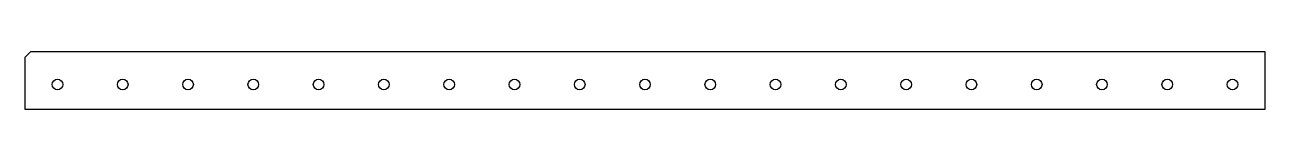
# Model space of a CAD drawing. Header units: inches. Extents: x 0 to 19, y 0 to 0.9.
import ezdxf

# ---------------------------------------------------------------- set-up
doc = ezdxf.new("R2010")
doc.units = ezdxf.units.IN
doc.header["$MEASUREMENT"] = 0

msp = doc.modelspace()

# ---------------------------------------------------------------- linework, layer by layer
msp.add_lwpolyline([(19, 0), (19, 0.878), (0.085, 0.878), (0, 0.793), (0, 0)], close=True)
for centre in [(0.5, 0.378), (1.5, 0.378), (2.5, 0.378), (3.5, 0.378), (4.5, 0.378), (5.5, 0.378), (6.5, 0.378), (7.5, 0.378), (8.5, 0.378), (9.5, 0.378), (10.5, 0.378), (11.5, 0.378), (12.5, 0.378), (13.5, 0.378), (14.5, 0.378), (15.5, 0.378), (16.5, 0.378), (17.5, 0.378), (18.5, 0.378)]:
    msp.add_circle(centre, 0.0815)

doc.saveas('drawing.dxf')
